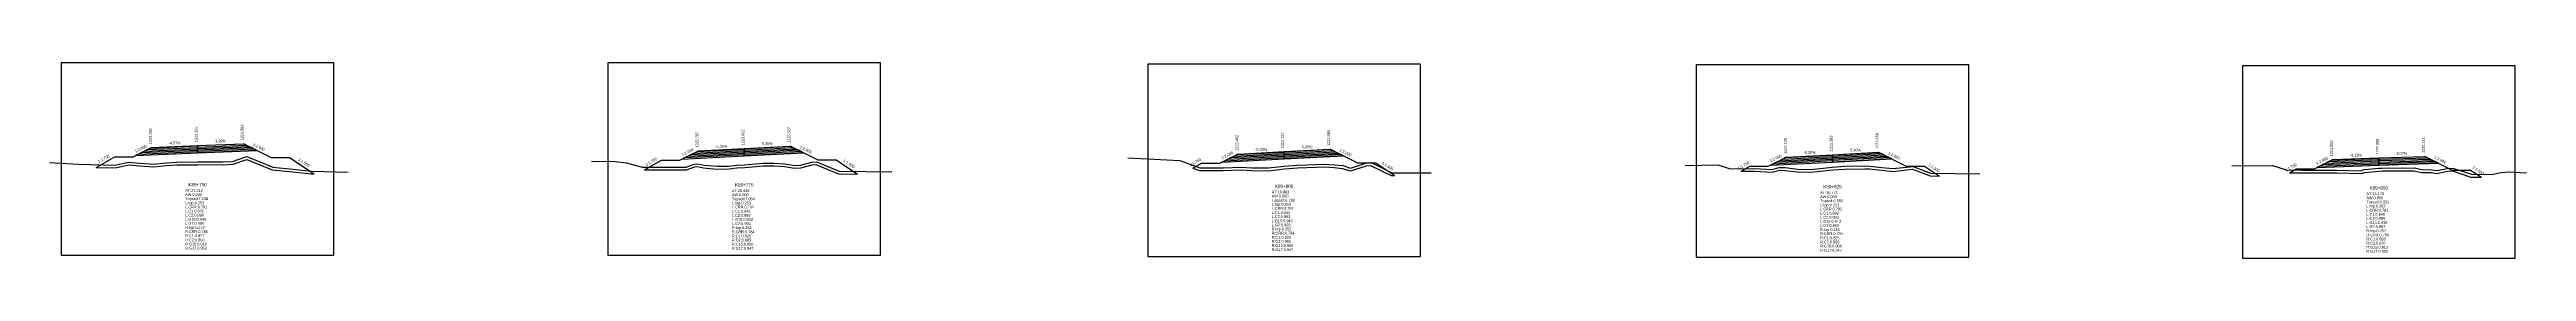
# Model space of a CAD drawing. Extents: x -7 to 78429, y 1189 to 1262.
# Drawn here: x 10098.8 to 10368.5, y 1211.1 to 1232.4 of the extents above; entities that cross this region are included whole.
import ezdxf
from ezdxf.enums import TextEntityAlignment as Align

# ---------------------------------------------------------------- set-up
doc = ezdxf.new("R2010")
doc.units = 0

msp = doc.modelspace()

# ---------------------------------------------------------------- linework, layer by layer
at = {"layer": 'A4_BORDER', "color": 7}
for points in [[(10100.074, 1211.436), (10129.774, 1211.436), (10129.774, 1232.436), (10100.074, 1232.436), (10100.074, 1211.436)], [(10159.603, 1211.419), (10189.303, 1211.419), (10189.303, 1232.419), (10159.603, 1232.419), (10159.603, 1211.419)], [(10218.387, 1211.271), (10248.087, 1211.271), (10248.087, 1232.271), (10218.387, 1232.271), (10218.387, 1211.271)], [(10278.105, 1211.209), (10307.805, 1211.209), (10307.805, 1232.209), (10278.105, 1232.209), (10278.105, 1211.209)], [(10337.588, 1211.082), (10367.288, 1211.082), (10367.288, 1232.082), (10337.588, 1232.082), (10337.588, 1211.082)]]:
    msp.add_lwpolyline(points, dxfattribs=at)
at = {"layer": 'CLEAR_GROUND', "color": 8}
for points in [[(10103.895, 1221.009), (10105.938, 1220.948), (10107.462, 1221.291), (10108.623, 1221.183), (10110.147, 1221.059), (10111.534, 1221.213), (10112.668, 1221.291), (10114.943, 1221.302), (10116.187, 1221.316), (10117.678, 1221.296), (10118.793, 1221.361), (10120.269, 1221.863), (10123.057, 1220.754), (10125.295, 1220.518), (10127.298, 1220.295), (10127.634, 1220.286)], [(10163.595, 1220.735), (10168.164, 1220.741), (10169.067, 1221.061), (10169.374, 1221.096), (10170.008, 1220.944), (10171.479, 1220.827), (10172.792, 1220.848), (10173.656, 1220.956), (10174.496, 1220.996), (10176.53, 1221.175), (10177.67, 1221.171), (10178.84, 1221.097), (10179.932, 1220.918), (10180.619, 1220.957), (10181.852, 1221.278), (10182.254, 1221.308), (10184.718, 1220.303), (10186.79, 1220.269)], [(10223.295, 1220.924), (10224.02, 1220.656), (10226.594, 1220.651), (10228.603, 1220.731), (10229.7, 1220.674), (10231.552, 1220.64), (10233.278, 1220.846), (10234.707, 1220.964), (10236.709, 1221.039), (10237.659, 1221.054), (10238.688, 1220.994), (10239.564, 1220.901), (10240.474, 1220.619), (10242.21, 1221.17), (10242.66, 1221.222), (10244.902, 1220.12), (10245.294, 1220.121)], [(10282.995, 1220.58), (10284.444, 1220.596), (10286.423, 1220.482), (10287.185, 1220.698), (10287.786, 1220.678), (10289.124, 1220.509), (10290.6, 1220.472), (10292.97, 1220.736), (10294.302, 1220.829), (10296.499, 1220.863), (10296.979, 1220.841), (10298.294, 1220.701), (10299.543, 1220.574), (10301.051, 1220.746), (10301.674, 1220.807), (10303.574, 1220.077), (10304.603, 1220.059)], [(10342.695, 1220.428), (10344.029, 1220.412), (10347.864, 1220.405), (10350.505, 1220.33), (10350.899, 1220.463), (10352.467, 1220.608), (10352.827, 1220.624), (10356.241, 1220.64), (10357.126, 1220.462), (10358.145, 1220.444), (10358.765, 1220.344), (10360.07, 1220.623), (10360.558, 1220.591), (10362.463, 1219.949), (10363.606, 1219.932)]]:
    msp.add_lwpolyline(points, dxfattribs=at)
at = {"layer": 'DESIGN_ROAD_TRIMMED', "color": 1}
for points in [[(10103.895, 1221.009), (10105.924, 1222.168), (10107.924, 1222.168), (10109.924, 1223.168), (10109.924, 1223.168), (10109.813, 1223.113), (10109.813, 1223.113), (10109.483, 1222.948), (10109.483, 1222.948), (10109.153, 1222.783), (10109.153, 1222.783), (10108.823, 1222.618), (10108.823, 1222.618), (10108.493, 1222.453), (10108.493, 1222.453), (10108.163, 1222.288), (10114.924, 1222.597), (10114.924, 1222.747), (10114.924, 1222.747), (10114.924, 1222.897), (10114.924, 1222.897), (10114.924, 1223.047), (10114.924, 1223.047), (10114.924, 1223.197), (10114.924, 1223.197), (10114.924, 1223.347), (10114.924, 1223.347), (10114.924, 1223.397), (10114.924, 1223.397), (10114.924, 1223.397), (10114.924, 1223.397), (10114.924, 1223.397), (10114.924, 1223.347), (10114.924, 1223.347), (10114.924, 1223.197), (10114.924, 1223.197), (10114.924, 1223.047), (10114.924, 1223.047), (10114.924, 1222.897), (10114.924, 1222.897), (10114.924, 1222.747), (10114.924, 1222.747), (10114.924, 1222.597), (10121.407, 1222.851), (10121.129, 1222.99), (10121.129, 1222.99), (10120.851, 1223.129), (10120.851, 1223.129), (10120.573, 1223.268), (10120.573, 1223.268), (10120.294, 1223.408), (10120.294, 1223.408), (10120.016, 1223.547), (10120.016, 1223.547), (10119.924, 1223.593), (10119.924, 1223.593), (10122.924, 1222.093), (10124.924, 1222.093), (10127.634, 1220.286)], [(10163.595, 1220.735), (10165.453, 1221.797), (10167.453, 1221.797), (10169.453, 1222.797), (10169.453, 1222.797), (10169.341, 1222.741), (10169.341, 1222.741), (10169.006, 1222.573), (10169.006, 1222.573), (10168.67, 1222.406), (10168.67, 1222.406), (10168.335, 1222.238), (10168.335, 1222.238), (10167.999, 1222.07), (10167.999, 1222.07), (10167.664, 1221.902), (10174.453, 1222.262), (10174.453, 1222.412), (10174.453, 1222.412), (10174.453, 1222.562), (10174.453, 1222.562), (10174.453, 1222.712), (10174.453, 1222.712), (10174.453, 1222.862), (10174.453, 1222.862), (10174.453, 1223.012), (10174.453, 1223.012), (10174.453, 1223.062), (10174.453, 1223.062), (10174.453, 1223.062), (10174.453, 1223.062), (10174.453, 1223.062), (10174.453, 1223.012), (10174.453, 1223.012), (10174.453, 1222.862), (10174.453, 1222.862), (10174.453, 1222.712), (10174.453, 1222.712), (10174.453, 1222.562), (10174.453, 1222.562), (10174.453, 1222.412), (10174.453, 1222.412), (10174.453, 1222.262), (10180.9, 1222.604), (10180.629, 1222.739), (10180.629, 1222.739), (10180.357, 1222.875), (10180.357, 1222.875), (10180.086, 1223.011), (10180.086, 1223.011), (10179.815, 1223.146), (10179.815, 1223.146), (10179.544, 1223.282), (10179.544, 1223.282), (10179.453, 1223.327), (10179.453, 1223.327), (10182.453, 1221.827), (10184.453, 1221.827), (10186.79, 1220.269)], [(10223.295, 1220.924), (10224.237, 1221.462), (10226.237, 1221.462), (10228.237, 1222.462), (10228.237, 1222.462), (10228.125, 1222.406), (10228.125, 1222.406), (10227.79, 1222.238), (10227.79, 1222.238), (10227.454, 1222.071), (10227.454, 1222.071), (10227.119, 1221.903), (10227.119, 1221.903), (10226.783, 1221.735), (10226.783, 1221.735), (10226.448, 1221.567), (10233.237, 1221.927), (10233.237, 1222.077), (10233.237, 1222.077), (10233.237, 1222.227), (10233.237, 1222.227), (10233.237, 1222.377), (10233.237, 1222.377), (10233.237, 1222.527), (10233.237, 1222.527), (10233.237, 1222.677), (10233.237, 1222.677), (10233.237, 1222.727), (10233.237, 1222.727), (10233.237, 1222.727), (10233.237, 1222.727), (10233.237, 1222.727), (10233.237, 1222.677), (10233.237, 1222.677), (10233.237, 1222.527), (10233.237, 1222.527), (10233.237, 1222.377), (10233.237, 1222.377), (10233.237, 1222.227), (10233.237, 1222.227), (10233.237, 1222.077), (10233.237, 1222.077), (10233.237, 1221.927), (10239.684, 1222.269), (10239.413, 1222.404), (10239.413, 1222.404), (10239.141, 1222.54), (10239.141, 1222.54), (10238.87, 1222.676), (10238.87, 1222.676), (10238.599, 1222.811), (10238.599, 1222.811), (10238.328, 1222.947), (10238.328, 1222.947), (10238.237, 1222.992), (10238.237, 1222.992), (10241.237, 1221.492), (10243.237, 1221.492), (10245.294, 1220.121)], [(10282.995, 1220.58), (10283.955, 1221.128), (10285.955, 1221.128), (10287.955, 1222.128), (10287.955, 1222.128), (10287.843, 1222.072), (10287.843, 1222.072), (10287.508, 1221.904), (10287.508, 1221.904), (10287.172, 1221.737), (10287.172, 1221.737), (10286.837, 1221.569), (10286.837, 1221.569), (10286.501, 1221.401), (10286.501, 1221.401), (10286.165, 1221.233), (10292.955, 1221.593), (10292.955, 1221.743), (10292.955, 1221.743), (10292.955, 1221.893), (10292.955, 1221.893), (10292.955, 1222.043), (10292.955, 1222.043), (10292.955, 1222.193), (10292.955, 1222.193), (10292.955, 1222.343), (10292.955, 1222.343), (10292.955, 1222.393), (10292.955, 1222.393), (10292.955, 1222.393), (10292.955, 1222.393), (10292.955, 1222.393), (10292.955, 1222.343), (10292.955, 1222.343), (10292.955, 1222.193), (10292.955, 1222.193), (10292.955, 1222.043), (10292.955, 1222.043), (10292.955, 1221.893), (10292.955, 1221.893), (10292.955, 1221.743), (10292.955, 1221.743), (10292.955, 1221.593), (10299.402, 1221.935), (10299.131, 1222.07), (10299.131, 1222.07), (10298.859, 1222.206), (10298.859, 1222.206), (10298.588, 1222.342), (10298.588, 1222.342), (10298.317, 1222.477), (10298.317, 1222.477), (10298.046, 1222.613), (10298.046, 1222.613), (10297.955, 1222.658), (10297.955, 1222.658), (10300.955, 1221.158), (10302.955, 1221.158), (10304.603, 1220.059)], [(10342.695, 1220.428), (10343.438, 1220.852), (10345.438, 1220.852), (10347.438, 1221.852), (10347.438, 1221.852), (10347.329, 1221.797), (10347.329, 1221.797), (10347.002, 1221.634), (10347.002, 1221.634), (10346.675, 1221.471), (10346.675, 1221.471), (10346.348, 1221.307), (10346.348, 1221.307), (10346.021, 1221.144), (10346.021, 1221.144), (10345.694, 1220.98), (10352.438, 1221.258), (10352.438, 1221.408), (10352.438, 1221.408), (10352.438, 1221.558), (10352.438, 1221.558), (10352.438, 1221.708), (10352.438, 1221.708), (10352.438, 1221.858), (10352.438, 1221.858), (10352.438, 1222.008), (10352.438, 1222.008), (10352.438, 1222.058), (10352.438, 1222.058), (10352.438, 1222.058), (10352.438, 1222.058), (10352.438, 1222.058), (10352.438, 1222.008), (10352.438, 1222.008), (10352.438, 1221.858), (10352.438, 1221.858), (10352.438, 1221.708), (10352.438, 1221.708), (10352.438, 1221.558), (10352.438, 1221.558), (10352.438, 1221.408), (10352.438, 1221.408), (10352.438, 1221.258), (10358.945, 1221.458), (10358.663, 1221.599), (10358.663, 1221.599), (10358.38, 1221.74), (10358.38, 1221.74), (10358.097, 1221.882), (10358.097, 1221.882), (10357.815, 1222.023), (10357.815, 1222.023), (10357.532, 1222.164), (10357.532, 1222.164), (10357.438, 1222.211), (10357.438, 1222.211), (10360.438, 1220.711), (10362.438, 1220.711), (10363.606, 1219.932)]]:
    msp.add_lwpolyline(points, dxfattribs=at)
at = {"layer": 'FINISHED_ROAD', "color": 2}
for points in [[(10105.924, 1222.168), (10107.924, 1222.168), (10109.924, 1223.168), (10109.924, 1223.168), (10114.924, 1223.397), (10119.924, 1223.593), (10119.924, 1223.593), (10122.924, 1222.093), (10124.924, 1222.093)], [(10165.453, 1221.797), (10167.453, 1221.797), (10169.453, 1222.797), (10169.453, 1222.797), (10174.453, 1223.062), (10179.453, 1223.327), (10179.453, 1223.327), (10182.453, 1221.827), (10184.453, 1221.827)], [(10224.237, 1221.462), (10226.237, 1221.462), (10228.237, 1222.462), (10228.237, 1222.462), (10233.237, 1222.727), (10238.237, 1222.992), (10238.237, 1222.992), (10241.237, 1221.492), (10243.237, 1221.492)], [(10283.955, 1221.128), (10285.955, 1221.128), (10287.955, 1222.128), (10287.955, 1222.128), (10292.955, 1222.393), (10297.955, 1222.658), (10297.955, 1222.658), (10300.955, 1221.158), (10302.955, 1221.158)], [(10343.438, 1220.852), (10345.438, 1220.852), (10347.438, 1221.852), (10347.438, 1221.852), (10352.438, 1222.058), (10357.438, 1222.211), (10357.438, 1222.211), (10360.438, 1220.711), (10362.438, 1220.711)]]:
    msp.add_lwpolyline(points, dxfattribs=at)
at = {"layer": 'LAYER_0', "color": 4}
for points in [[(10109.924, 1223.168), (10109.813, 1223.113), (10114.924, 1223.347), (10114.924, 1223.397)], [(10169.453, 1222.797), (10169.341, 1222.741), (10174.453, 1223.012), (10174.453, 1223.062)], [(10228.237, 1222.462), (10228.125, 1222.406), (10233.237, 1222.677), (10233.237, 1222.727)], [(10287.955, 1222.128), (10287.843, 1222.072), (10292.955, 1222.343), (10292.955, 1222.393)], [(10347.438, 1221.852), (10347.329, 1221.797), (10352.438, 1222.008), (10352.438, 1222.058)]]:
    msp.add_lwpolyline(points, dxfattribs=at)
at = {"layer": 'LAYER_1', "color": 4}
for points in [[(10109.813, 1223.113), (10109.483, 1222.948), (10114.924, 1223.197), (10114.924, 1223.347)], [(10169.341, 1222.741), (10169.006, 1222.573), (10174.453, 1222.862), (10174.453, 1223.012)], [(10228.125, 1222.406), (10227.79, 1222.238), (10233.237, 1222.527), (10233.237, 1222.677)], [(10287.843, 1222.072), (10287.508, 1221.904), (10292.955, 1222.193), (10292.955, 1222.343)], [(10347.329, 1221.797), (10347.002, 1221.634), (10352.438, 1221.858), (10352.438, 1222.008)]]:
    msp.add_lwpolyline(points, dxfattribs=at)
at = {"layer": 'LAYER_10', "color": 6}
for points in [[(10120.851, 1223.129), (10121.129, 1222.99), (10114.924, 1222.747), (10114.924, 1222.897)], [(10180.357, 1222.875), (10180.629, 1222.739), (10174.453, 1222.412), (10174.453, 1222.562)], [(10239.141, 1222.54), (10239.413, 1222.404), (10233.237, 1222.077), (10233.237, 1222.227)], [(10298.859, 1222.206), (10299.131, 1222.07), (10292.955, 1221.743), (10292.955, 1221.893)], [(10358.38, 1221.74), (10358.663, 1221.599), (10352.438, 1221.408), (10352.438, 1221.558)]]:
    msp.add_lwpolyline(points, dxfattribs=at)
at = {"layer": 'LAYER_11', "color": 6}
for points in [[(10121.129, 1222.99), (10121.407, 1222.851), (10114.924, 1222.597), (10114.924, 1222.747)], [(10180.629, 1222.739), (10180.9, 1222.604), (10174.453, 1222.262), (10174.453, 1222.412)], [(10239.413, 1222.404), (10239.684, 1222.269), (10233.237, 1221.927), (10233.237, 1222.077)], [(10299.131, 1222.07), (10299.402, 1221.935), (10292.955, 1221.593), (10292.955, 1221.743)], [(10358.663, 1221.599), (10358.945, 1221.458), (10352.438, 1221.258), (10352.438, 1221.408)]]:
    msp.add_lwpolyline(points, dxfattribs=at)
at = {"layer": 'LAYER_2', "color": 4}
for points in [[(10109.483, 1222.948), (10109.153, 1222.783), (10114.924, 1223.047), (10114.924, 1223.197)], [(10169.006, 1222.573), (10168.67, 1222.406), (10174.453, 1222.712), (10174.453, 1222.862)], [(10227.79, 1222.238), (10227.454, 1222.071), (10233.237, 1222.377), (10233.237, 1222.527)], [(10287.508, 1221.904), (10287.172, 1221.737), (10292.955, 1222.043), (10292.955, 1222.193)], [(10347.002, 1221.634), (10346.675, 1221.471), (10352.438, 1221.708), (10352.438, 1221.858)]]:
    msp.add_lwpolyline(points, dxfattribs=at)
at = {"layer": 'LAYER_3', "color": 4}
for points in [[(10109.153, 1222.783), (10108.823, 1222.618), (10114.924, 1222.897), (10114.924, 1223.047)], [(10168.67, 1222.406), (10168.335, 1222.238), (10174.453, 1222.562), (10174.453, 1222.712)], [(10227.454, 1222.071), (10227.119, 1221.903), (10233.237, 1222.227), (10233.237, 1222.377)], [(10287.172, 1221.737), (10286.837, 1221.569), (10292.955, 1221.893), (10292.955, 1222.043)], [(10346.675, 1221.471), (10346.348, 1221.307), (10352.438, 1221.558), (10352.438, 1221.708)]]:
    msp.add_lwpolyline(points, dxfattribs=at)
at = {"layer": 'LAYER_4', "color": 4}
for points in [[(10108.823, 1222.618), (10108.493, 1222.453), (10114.924, 1222.747), (10114.924, 1222.897)], [(10168.335, 1222.238), (10167.999, 1222.07), (10174.453, 1222.412), (10174.453, 1222.562)], [(10227.119, 1221.903), (10226.783, 1221.735), (10233.237, 1222.077), (10233.237, 1222.227)], [(10286.837, 1221.569), (10286.501, 1221.401), (10292.955, 1221.743), (10292.955, 1221.893)], [(10346.348, 1221.307), (10346.021, 1221.144), (10352.438, 1221.408), (10352.438, 1221.558)]]:
    msp.add_lwpolyline(points, dxfattribs=at)
at = {"layer": 'LAYER_5', "color": 4}
for points in [[(10108.493, 1222.453), (10108.163, 1222.288), (10114.924, 1222.597), (10114.924, 1222.747)], [(10167.999, 1222.07), (10167.664, 1221.902), (10174.453, 1222.262), (10174.453, 1222.412)], [(10226.783, 1221.735), (10226.448, 1221.567), (10233.237, 1221.927), (10233.237, 1222.077)], [(10286.501, 1221.401), (10286.165, 1221.233), (10292.955, 1221.593), (10292.955, 1221.743)], [(10346.021, 1221.144), (10345.694, 1220.98), (10352.438, 1221.258), (10352.438, 1221.408)]]:
    msp.add_lwpolyline(points, dxfattribs=at)
at = {"layer": 'LAYER_6', "color": 6}
for points in [[(10119.924, 1223.593), (10120.016, 1223.547), (10114.924, 1223.347), (10114.924, 1223.397)], [(10179.453, 1223.327), (10179.544, 1223.282), (10174.453, 1223.012), (10174.453, 1223.062)], [(10238.237, 1222.992), (10238.328, 1222.947), (10233.237, 1222.677), (10233.237, 1222.727)], [(10297.955, 1222.658), (10298.046, 1222.613), (10292.955, 1222.343), (10292.955, 1222.393)], [(10357.438, 1222.211), (10357.532, 1222.164), (10352.438, 1222.008), (10352.438, 1222.058)]]:
    msp.add_lwpolyline(points, dxfattribs=at)
at = {"layer": 'LAYER_7', "color": 6}
for points in [[(10120.016, 1223.547), (10120.294, 1223.408), (10114.924, 1223.197), (10114.924, 1223.347)], [(10179.544, 1223.282), (10179.815, 1223.146), (10174.453, 1222.862), (10174.453, 1223.012)], [(10238.328, 1222.947), (10238.599, 1222.811), (10233.237, 1222.527), (10233.237, 1222.677)], [(10298.046, 1222.613), (10298.317, 1222.477), (10292.955, 1222.193), (10292.955, 1222.343)], [(10357.532, 1222.164), (10357.815, 1222.023), (10352.438, 1221.858), (10352.438, 1222.008)]]:
    msp.add_lwpolyline(points, dxfattribs=at)
at = {"layer": 'LAYER_8', "color": 6}
for points in [[(10120.294, 1223.408), (10120.573, 1223.268), (10114.924, 1223.047), (10114.924, 1223.197)], [(10179.815, 1223.146), (10180.086, 1223.011), (10174.453, 1222.712), (10174.453, 1222.862)], [(10238.599, 1222.811), (10238.87, 1222.676), (10233.237, 1222.377), (10233.237, 1222.527)], [(10298.317, 1222.477), (10298.588, 1222.342), (10292.955, 1222.043), (10292.955, 1222.193)], [(10357.815, 1222.023), (10358.097, 1221.882), (10352.438, 1221.708), (10352.438, 1221.858)]]:
    msp.add_lwpolyline(points, dxfattribs=at)
at = {"layer": 'LAYER_9', "color": 6}
for points in [[(10120.573, 1223.268), (10120.851, 1223.129), (10114.924, 1222.897), (10114.924, 1223.047)], [(10180.086, 1223.011), (10180.357, 1222.875), (10174.453, 1222.562), (10174.453, 1222.712)], [(10238.87, 1222.676), (10239.141, 1222.54), (10233.237, 1222.227), (10233.237, 1222.377)], [(10298.588, 1222.342), (10298.859, 1222.206), (10292.955, 1221.893), (10292.955, 1222.043)], [(10358.097, 1221.882), (10358.38, 1221.74), (10352.438, 1221.558), (10352.438, 1221.708)]]:
    msp.add_lwpolyline(points, dxfattribs=at)
at = {"layer": 'NATURAL_GROUND', "color": 3}
for points in [[(10098.802, 1221.538), (10101.953, 1221.368), (10105.91, 1221.249), (10107.443, 1221.594), (10108.65, 1221.482), (10110.143, 1221.36), (10111.508, 1221.512), (10112.657, 1221.591), (10114.941, 1221.602), (10116.188, 1221.616), (10117.672, 1221.596), (10118.735, 1221.658), (10120.278, 1222.183), (10123.13, 1221.048), (10125.328, 1220.816), (10127.319, 1220.595), (10131.336, 1220.482)], [(10216.226, 1222.048), (10221.882, 1221.765), (10224.074, 1220.956), (10226.588, 1220.951), (10228.605, 1221.031), (10229.71, 1220.974), (10231.537, 1220.94), (10233.248, 1221.145), (10234.689, 1221.264), (10236.701, 1221.339), (10237.665, 1221.354), (10238.712, 1221.293), (10239.625, 1221.196), (10240.473, 1220.933), (10242.147, 1221.465), (10242.713, 1221.53), (10244.971, 1220.42), (10249.261, 1220.43)], [(10157.817, 1221.699), (10160.404, 1221.638), (10161.608, 1221.489), (10163.374, 1221.035), (10168.112, 1221.041), (10168.999, 1221.355), (10169.392, 1221.4), (10170.055, 1221.241), (10171.488, 1221.127), (10172.771, 1221.148), (10173.63, 1221.255), (10174.475, 1221.295), (10176.517, 1221.475), (10177.68, 1221.471), (10178.874, 1221.395), (10179.948, 1221.219), (10180.572, 1221.255), (10181.802, 1221.575), (10182.302, 1221.612), (10184.779, 1220.602), (10190.52, 1220.509)], [(10276.918, 1221.213), (10280.473, 1221.286), (10281.8, 1220.866), (10284.451, 1220.896), (10286.39, 1220.784), (10287.148, 1220.999), (10287.81, 1220.977), (10289.146, 1220.809), (10290.587, 1220.772), (10292.943, 1221.035), (10294.289, 1221.129), (10296.503, 1221.163), (10297.002, 1221.14), (10298.325, 1220.999), (10299.541, 1220.876), (10301.019, 1221.044), (10301.715, 1221.113), (10303.632, 1220.376), (10308.978, 1220.285)], [(10336.432, 1221.18), (10340.851, 1221.206), (10342.333, 1220.732), (10344.031, 1220.712), (10347.869, 1220.705), (10350.46, 1220.631), (10350.837, 1220.758), (10352.447, 1220.907), (10352.82, 1220.924), (10356.27, 1220.94), (10357.159, 1220.761), (10358.172, 1220.744), (10358.758, 1220.649), (10360.048, 1220.925), (10360.617, 1220.888), (10362.515, 1220.248), (10364.735, 1220.216), (10365.761, 1220.448), (10366.606, 1220.515), (10368.515, 1220.403)]]:
    msp.add_lwpolyline(points, dxfattribs=at)
at = {"layer": 'STRUCTURE_LEFT', "color": 4}
for points in [[(10109.924, 1223.168), (10109.813, 1223.113), (10109.813, 1223.113), (10109.483, 1222.948), (10109.483, 1222.948), (10109.153, 1222.783), (10109.153, 1222.783), (10108.823, 1222.618), (10108.823, 1222.618), (10108.493, 1222.453), (10108.493, 1222.453), (10108.163, 1222.288), (10114.924, 1222.597), (10114.924, 1222.747), (10114.924, 1222.747), (10114.924, 1222.897), (10114.924, 1222.897), (10114.924, 1223.047), (10114.924, 1223.047), (10114.924, 1223.197), (10114.924, 1223.197), (10114.924, 1223.347), (10114.924, 1223.347), (10114.924, 1223.397), (10114.924, 1223.397)], [(10169.453, 1222.797), (10169.341, 1222.741), (10169.341, 1222.741), (10169.006, 1222.573), (10169.006, 1222.573), (10168.67, 1222.406), (10168.67, 1222.406), (10168.335, 1222.238), (10168.335, 1222.238), (10167.999, 1222.07), (10167.999, 1222.07), (10167.664, 1221.902), (10174.453, 1222.262), (10174.453, 1222.412), (10174.453, 1222.412), (10174.453, 1222.562), (10174.453, 1222.562), (10174.453, 1222.712), (10174.453, 1222.712), (10174.453, 1222.862), (10174.453, 1222.862), (10174.453, 1223.012), (10174.453, 1223.012), (10174.453, 1223.062), (10174.453, 1223.062)], [(10228.237, 1222.462), (10228.125, 1222.406), (10228.125, 1222.406), (10227.79, 1222.238), (10227.79, 1222.238), (10227.454, 1222.071), (10227.454, 1222.071), (10227.119, 1221.903), (10227.119, 1221.903), (10226.783, 1221.735), (10226.783, 1221.735), (10226.448, 1221.567), (10233.237, 1221.927), (10233.237, 1222.077), (10233.237, 1222.077), (10233.237, 1222.227), (10233.237, 1222.227), (10233.237, 1222.377), (10233.237, 1222.377), (10233.237, 1222.527), (10233.237, 1222.527), (10233.237, 1222.677), (10233.237, 1222.677), (10233.237, 1222.727), (10233.237, 1222.727)], [(10287.955, 1222.128), (10287.843, 1222.072), (10287.843, 1222.072), (10287.508, 1221.904), (10287.508, 1221.904), (10287.172, 1221.737), (10287.172, 1221.737), (10286.837, 1221.569), (10286.837, 1221.569), (10286.501, 1221.401), (10286.501, 1221.401), (10286.165, 1221.233), (10292.955, 1221.593), (10292.955, 1221.743), (10292.955, 1221.743), (10292.955, 1221.893), (10292.955, 1221.893), (10292.955, 1222.043), (10292.955, 1222.043), (10292.955, 1222.193), (10292.955, 1222.193), (10292.955, 1222.343), (10292.955, 1222.343), (10292.955, 1222.393), (10292.955, 1222.393)], [(10347.438, 1221.852), (10347.329, 1221.797), (10347.329, 1221.797), (10347.002, 1221.634), (10347.002, 1221.634), (10346.675, 1221.471), (10346.675, 1221.471), (10346.348, 1221.307), (10346.348, 1221.307), (10346.021, 1221.144), (10346.021, 1221.144), (10345.694, 1220.98), (10352.438, 1221.258), (10352.438, 1221.408), (10352.438, 1221.408), (10352.438, 1221.558), (10352.438, 1221.558), (10352.438, 1221.708), (10352.438, 1221.708), (10352.438, 1221.858), (10352.438, 1221.858), (10352.438, 1222.008), (10352.438, 1222.008), (10352.438, 1222.058), (10352.438, 1222.058)]]:
    msp.add_lwpolyline(points, dxfattribs=at)
at = {"layer": 'STRUCTURE_RIGHT', "color": 6}
for points in [[(10114.924, 1223.397), (10114.924, 1223.397), (10114.924, 1223.347), (10114.924, 1223.347), (10114.924, 1223.197), (10114.924, 1223.197), (10114.924, 1223.047), (10114.924, 1223.047), (10114.924, 1222.897), (10114.924, 1222.897), (10114.924, 1222.747), (10114.924, 1222.747), (10114.924, 1222.597), (10121.407, 1222.851), (10121.129, 1222.99), (10121.129, 1222.99), (10120.851, 1223.129), (10120.851, 1223.129), (10120.573, 1223.268), (10120.573, 1223.268), (10120.294, 1223.408), (10120.294, 1223.408), (10120.016, 1223.547), (10120.016, 1223.547), (10119.924, 1223.593)], [(10174.453, 1223.062), (10174.453, 1223.062), (10174.453, 1223.012), (10174.453, 1223.012), (10174.453, 1222.862), (10174.453, 1222.862), (10174.453, 1222.712), (10174.453, 1222.712), (10174.453, 1222.562), (10174.453, 1222.562), (10174.453, 1222.412), (10174.453, 1222.412), (10174.453, 1222.262), (10180.9, 1222.604), (10180.629, 1222.739), (10180.629, 1222.739), (10180.357, 1222.875), (10180.357, 1222.875), (10180.086, 1223.011), (10180.086, 1223.011), (10179.815, 1223.146), (10179.815, 1223.146), (10179.544, 1223.282), (10179.544, 1223.282), (10179.453, 1223.327)], [(10233.237, 1222.727), (10233.237, 1222.727), (10233.237, 1222.677), (10233.237, 1222.677), (10233.237, 1222.527), (10233.237, 1222.527), (10233.237, 1222.377), (10233.237, 1222.377), (10233.237, 1222.227), (10233.237, 1222.227), (10233.237, 1222.077), (10233.237, 1222.077), (10233.237, 1221.927), (10239.684, 1222.269), (10239.413, 1222.404), (10239.413, 1222.404), (10239.141, 1222.54), (10239.141, 1222.54), (10238.87, 1222.676), (10238.87, 1222.676), (10238.599, 1222.811), (10238.599, 1222.811), (10238.328, 1222.947), (10238.328, 1222.947), (10238.237, 1222.992)], [(10292.955, 1222.393), (10292.955, 1222.393), (10292.955, 1222.343), (10292.955, 1222.343), (10292.955, 1222.193), (10292.955, 1222.193), (10292.955, 1222.043), (10292.955, 1222.043), (10292.955, 1221.893), (10292.955, 1221.893), (10292.955, 1221.743), (10292.955, 1221.743), (10292.955, 1221.593), (10299.402, 1221.935), (10299.131, 1222.07), (10299.131, 1222.07), (10298.859, 1222.206), (10298.859, 1222.206), (10298.588, 1222.342), (10298.588, 1222.342), (10298.317, 1222.477), (10298.317, 1222.477), (10298.046, 1222.613), (10298.046, 1222.613), (10297.955, 1222.658)], [(10352.438, 1222.058), (10352.438, 1222.058), (10352.438, 1222.008), (10352.438, 1222.008), (10352.438, 1221.858), (10352.438, 1221.858), (10352.438, 1221.708), (10352.438, 1221.708), (10352.438, 1221.558), (10352.438, 1221.558), (10352.438, 1221.408), (10352.438, 1221.408), (10352.438, 1221.258), (10358.945, 1221.458), (10358.663, 1221.599), (10358.663, 1221.599), (10358.38, 1221.74), (10358.38, 1221.74), (10358.097, 1221.882), (10358.097, 1221.882), (10357.815, 1222.023), (10357.815, 1222.023), (10357.532, 1222.164), (10357.532, 1222.164), (10357.438, 1222.211)]]:
    msp.add_lwpolyline(points, dxfattribs=at)

# ---------------------------------------------------------------- texts
at = {"layer": 'INFO_TEXT'}
for s, p in [('AT:27.212', (10113.574, 1218.336)), ('AW:0.000', (10113.574, 1217.886)), ('Topsoil:7.238', (10113.574, 1217.436)), ('L:top:0.253', (10113.574, 1216.986)), ('L:CRR:0.791', (10113.574, 1216.536)), ('AT:25.445', (10173.103, 1218.319)), ('AW:0.000', (10173.103, 1217.869)), ('Topsoil:7.064', (10173.103, 1217.419)), ('L:top:0.253', (10173.103, 1216.969)), ('L:CRR:0.792', (10173.103, 1216.519)), ('AT:19.893', (10231.887, 1218.171)), ('AW:0.000', (10231.887, 1217.721)), ('Topsoil:6.739', (10231.887, 1217.271)), ('L:top:0.253', (10231.887, 1216.821)), ('L:CRR:0.792', (10231.887, 1216.371)), ('AT:16.771', (10291.605, 1218.109)), ('AW:0.000', (10291.605, 1217.659)), ('Topsoil:6.550', (10291.605, 1217.209)), ('L:top:0.253', (10291.605, 1216.759)), ('L:CRR:0.792', (10291.605, 1216.309)), ('AT:13.176', (10351.088, 1217.982)), ('AW:0.000', (10351.088, 1217.532)), ('Topsoil:6.331', (10351.088, 1217.082)), ('L:top:0.253', (10351.088, 1216.632)), ('L:CRR:0.791', (10351.088, 1216.182)), ('L:C1:0.841', (10113.574, 1216.086)), ('L:C2:0.890', (10113.574, 1215.636)), ('L:G15:0.940', (10113.574, 1215.186)), ('L:G7:0.989', (10113.574, 1214.736)), ('R:top:0.252', (10113.574, 1214.286)), ('R:CRR:0.785', (10113.574, 1213.836)), ('L:C1:0.842', (10173.103, 1216.069)), ('L:C2:0.893', (10173.103, 1215.619)), ('L:G15:0.943', (10173.103, 1215.169)), ('L:G7:0.993', (10173.103, 1214.719)), ('R:top:0.252', (10173.103, 1214.269)), ('R:CRR:0.784', (10173.103, 1213.819)), ('L:C1:0.842', (10231.887, 1215.921)), ('L:C2:0.893', (10231.887, 1215.471)), ('L:G15:0.943', (10231.887, 1215.021)), ('L:G7:0.993', (10231.887, 1214.571)), ('R:top:0.252', (10231.887, 1214.121)), ('R:CRR:0.784', (10231.887, 1213.671)), ('L:C1:0.842', (10291.605, 1215.859)), ('L:C2:0.893', (10291.605, 1215.409)), ('L:G15:0.943', (10291.605, 1214.959)), ('L:G7:0.993', (10291.605, 1214.509)), ('R:top:0.252', (10291.605, 1214.059)), ('R:CRR:0.784', (10291.605, 1213.609)), ('L:C1:0.840', (10351.088, 1215.732)), ('L:C2:0.889', (10351.088, 1215.282)), ('L:G15:0.938', (10351.088, 1214.832)), ('L:G7:0.987', (10351.088, 1214.382)), ('R:top:0.252', (10351.088, 1213.932)), ('R:CRR:0.785', (10351.088, 1213.482)), ('R:C1:0.827', (10113.574, 1213.386)), ('R:C2:0.868', (10113.574, 1212.936)), ('R:G15:0.910', (10113.574, 1212.486)), ('R:G17:0.952', (10113.574, 1212.036)), ('R:C1:0.825', (10173.103, 1213.369)), ('R:C2:0.865', (10173.103, 1212.919)), ('R:G15:0.906', (10173.103, 1212.469)), ('R:G17:0.947', (10173.103, 1212.019)), ('R:C1:0.825', (10231.887, 1213.221)), ('R:C2:0.865', (10231.887, 1212.771)), ('R:G15:0.906', (10231.887, 1212.321)), ('R:G17:0.947', (10231.887, 1211.871)), ('R:C1:0.825', (10291.605, 1213.159)), ('R:C2:0.865', (10291.605, 1212.709)), ('R:G15:0.906', (10291.605, 1212.259)), ('R:G17:0.947', (10291.605, 1211.809)), ('R:C1:0.828', (10351.088, 1213.032)), ('R:C2:0.870', (10351.088, 1212.582)), ('R:G15:0.913', (10351.088, 1212.132)), ('R:G17:0.955', (10351.088, 1211.682))]:
    msp.add_text(s, height=0.3, dxfattribs=at).set_placement(p)
at = {"layer": 'LEFT_TEXT_H'}
for s, p in [('1223.168', (10109.924, 1223.528)), ('1222.797', (10169.453, 1223.157)), ('1222.462', (10228.237, 1222.822)), ('1222.128', (10287.955, 1222.488)), ('1221.852', (10347.438, 1222.212))]:
    msp.add_text(s, height=0.3, rotation=90, dxfattribs=at).set_placement(p)
at = {"layer": 'POINT_TEXT_H'}
for s, p in [('1223.397', (10114.924, 1223.757)), ('1223.062', (10174.453, 1223.422)), ('1222.727', (10233.237, 1223.087)), ('1222.393', (10292.955, 1222.753)), ('1222.058', (10352.438, 1222.418))]:
    msp.add_text(s, height=0.3, rotation=90, dxfattribs=at).set_placement(p)
at = {"layer": 'RIGHT_TEXT_H'}
for s, p in [('1223.593', (10119.924, 1223.953)), ('1223.327', (10179.453, 1223.687)), ('1222.992', (10238.237, 1223.352)), ('1222.658', (10297.955, 1223.018)), ('1222.211', (10357.438, 1222.571))]:
    msp.add_text(s, height=0.3, rotation=90, dxfattribs=at).set_placement(p)
at = {"layer": 'SLOPE_left'}
for s, rotation, p in [('1:1.750', 29.745, (10104.82, 1221.745)), ('1:2.000', 26.565, (10108.843, 1222.829)), ('1:1.750', 29.745, (10164.435, 1221.422)), ('1:2.000', 26.565, (10168.373, 1222.458)), ('1:1.750', 29.745, (10223.677, 1221.349)), ('1:2.000', 26.565, (10227.157, 1222.123)), ('1:2.000', 26.565, (10286.875, 1221.789)), ('1:2.000', 26.565, (10346.357, 1221.513)), ('1:1.750', 29.745, (10283.386, 1221.01)), ('1:1.750', 29.745, (10342.977, 1220.796))]:
    msp.add_text(s, height=0.3, rotation=rotation, dxfattribs=at).set_placement(p, align=Align.BOTTOM_CENTER)
at = {"layer": 'SLOPE_right'}
for s, rotation, p in [('1:2.000', -26.565, (10121.504, 1223.004)), ('1:1.500', -33.69, (10126.379, 1221.339)), ('1:2.000', -26.565, (10181.034, 1222.738)), ('1:1.500', -33.69, (10185.721, 1221.198)), ('1:2.000', -26.565, (10239.818, 1222.403)), ('1:2.000', -26.565, (10299.536, 1222.069)), ('1:2.000', -26.565, (10359.018, 1221.622)), ('1:1.500', -33.69, (10244.366, 1220.956)), ('1:1.500', -33.69, (10303.879, 1220.758)), ('1:1.500', -33.69, (10363.122, 1220.472))]:
    msp.add_text(s, height=0.3, rotation=rotation, dxfattribs=at).set_placement(p, align=Align.BOTTOM_CENTER)
at = {"layer": 'SLOPE_TEXT'}
for s, p in [('-4.57%', (10112.424, 1223.523)), ('3.92%', (10117.424, 1223.735)), ('-5.30%', (10171.953, 1223.169)), ('5.30%', (10176.953, 1223.434)), ('-5.30%', (10230.737, 1222.835)), ('5.30%', (10235.737, 1223.1)), ('-5.30%', (10290.455, 1222.501)), ('5.30%', (10295.455, 1222.765)), ('-4.12%', (10349.938, 1222.195)), ('3.07%', (10354.938, 1222.375))]:
    msp.add_text(s, height=0.3, dxfattribs=at).set_placement(p, align=Align.CENTER)
at = {"layer": 'STATION_TITLE'}
for s, p in [('K89+750', (10114.924, 1218.936)), ('K89+775', (10174.453, 1218.919)), ('K89+800', (10233.237, 1218.771)), ('K89+825', (10292.955, 1218.709)), ('K89+850', (10352.438, 1218.582))]:
    msp.add_text(s, height=0.36, dxfattribs=at).set_placement(p, align=Align.CENTER)

doc.saveas('drawing.dxf')
